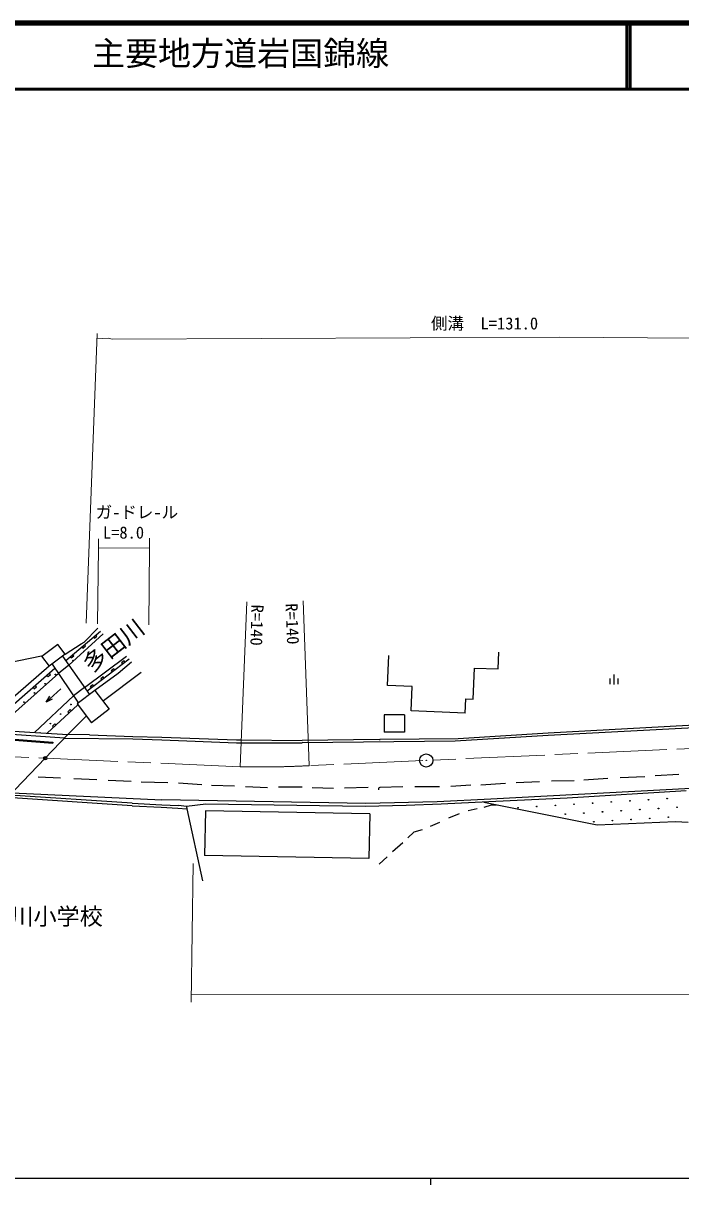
# Model space of a CAD drawing. Units: millimetres, scale not verified. Extents: x 40000 to 680000, y 20000 to 380000.
# Drawn here: x 206319 to 305912, y 204000 to 380000 of the extents above; entities that cross this region are included whole.
import ezdxf
from ezdxf.enums import TextEntityAlignment as Align

# ---------------------------------------------------------------- set-up
doc = ezdxf.new("R2010")
doc.units = ezdxf.units.MM
doc.header["$LTSCALE"] = 1000
doc.header["$PDMODE"] = 32
doc.header["$PDSIZE"] = 500
doc.linetypes.add('CHAIN', pattern=[18.5, 12, -1.5, 3.5, -1.5])
for name, color, linetype, lineweight in [('M-BGD', 7, 'Continuous', 25), ('M-BMK', 2, 'CHAIN', 13), ('M-BMK-SRVR', 3, 'Continuous', 25), ('M-STR-HTXT', 7, 'Continuous', 13), ('M-STR-STR1', 1, 'Continuous', 25), ('M-TTL', 2, 'Continuous', 140), ('M-TTL-BAND', 7, 'Continuous', 25), ('M-TTL-LINE', 7, 'Continuous', 50), ('S-TTL-TXT', 7, 'Continuous', 13)]:
    doc.layers.add(name, color=color, linetype=linetype, lineweight=lineweight)
doc.layers.add('M-OTRS', color=6, linetype='Continuous')
doc.styles.add('ＭＳ ゴシック', font='')
doc.styles.get('ＭＳ ゴシック').set_extended_font_data('MS Gothic')

# ---------------------------------------------------------------- blocks, each defined once
blk = doc.blocks.new('BUHIN2')
at = {"layer": 'M-BGD'}
for p, q in [((-443, -433), (-893, 346)), ((375, -650), (-375, 650)), ((596, 167), (146, 946))]:
    blk.add_line(p, q, dxfattribs=at)
blk = doc.blocks.new('BUHIN14')
at = {"layer": 'M-BGD'}
blk.add_lwpolyline([(-73, -239), (166, -312), (312, 166), (73, 239)], dxfattribs=at)
blk = doc.blocks.new('BUHIN15')
at = {"layer": 'M-BGD'}
blk.add_lwpolyline([(81, 237), (-156, 317), (-317, -156), (-81, -237)], dxfattribs=at)
blk = doc.blocks.new('BUHIN16')
at = {"layer": 'M-BGD'}
blk.add_lwpolyline([(85, 235), (-150, 320), (-320, -150), (-85, -235)], dxfattribs=at)
blk = doc.blocks.new('BUHIN17')
at = {"layer": 'M-BGD'}
blk.add_lwpolyline([(-95, -231), (136, -326), (326, 136), (95, 231)], dxfattribs=at)
blk = doc.blocks.new('BUHIN36')
at = {"layer": 'M-BMK-SRVR'}
blk.add_circle((0, 0), 30, dxfattribs=at)

msp = doc.modelspace()

# ---------------------------------------------------------------- linework, layer by layer
at = {"layer": 'M-BGD'}
for p, q in [((212751, 283449), (218015, 287894)), ((218408, 287486), (213244, 282745)), ((217640, 288326), (215530, 286216)), ((211553, 285872), (209147, 284031)), ((212676, 284404), (211553, 285872)), ((212676, 284404), (215106, 285962)), ((215106, 285962), (215530, 286216)), ((209095, 284099), (184164, 279104)), ((209095, 284099), (210270, 282563)), ((212676, 284404), (210270, 282563)), ((212290, 284108), (216369, 278279)), ((215614, 279358), (221964, 284099)), ((222369, 283662), (216023, 278773)), ((261503, 279674), (261689, 284187)), ((278268, 282152), (278373, 284694)), ((210270, 282563), (199320, 273092)), ((211119, 282238), (200576, 273012)), ((210686, 282881), (214669, 276979)), ((213244, 282745), (211635, 281475)), ((224166, 281644), (218493, 277326)), ((222726, 283168), (220694, 281475)), ((274458, 277580), (274653, 282301)), ((274653, 282301), (278268, 282152)), ((211635, 281475), (202011, 272920)), ((220694, 281475), (217177, 278882)), ((213921, 278088), (208041, 272535)), ((212007, 279131), (209771, 277131)), ((215614, 279358), (213921, 278088)), ((217170, 278892), (214505, 276853)), ((217177, 278882), (219340, 276056)), ((265213, 279520), (261503, 279674)), ((265060, 275802), (265213, 279520)), ((209951, 272412), (214598, 276733)), ((214505, 276853), (216675, 274017)), ((273272, 275463), (273361, 277625)), ((273359, 277625), (274458, 277580)), ((213058, 272214), (215882, 275054)), ((219340, 276056), (216675, 274017)), ((260996, 275209), (260996, 272585)), ((264044, 275209), (260996, 275209)), ((264044, 275209), (264044, 272585)), ((273272, 275463), (265060, 275802)), ((319416, 274278), (285803, 272415)), ((319416, 273855), (285803, 272077)), ((199218, 271803), (210788, 270913)), ((199229, 271953), (210800, 271063)), ((210800, 271063), (210788, 270913)), ((212570, 271665), (222896, 271569)), ((216376, 272161), (213058, 272214)), ((216376, 272161), (222896, 271907)), ((222896, 271907), (227298, 271823)), ((222896, 271569), (227298, 271399)), ((227298, 271823), (238644, 271399)), ((227298, 271399), (238644, 270976)), ((238644, 271399), (239321, 271399)), ((239321, 271399), (248550, 271315)), ((260234, 271484), (248550, 271315)), ((271748, 271230), (248550, 270976)), ((260234, 271484), (260403, 271484)), ((272172, 271569), (260403, 271484)), ((264044, 272585), (260996, 272585)), ((285803, 272077), (271748, 271230)), ((285803, 272415), (272172, 271569)), ((238644, 270976), (239236, 270976)), ((239236, 270976), (248550, 270976)), ((208587, 265811), (211974, 265642)), ((300450, 265811), (296725, 265642)), ((305615, 266150), (302059, 265981)), ((214006, 265557), (217477, 265388)), ((219170, 265303), (222642, 265134)), ((224166, 265049), (228230, 264965)), ((229838, 264880), (233394, 264626)), ((234834, 264541), (238305, 264457)), ((239998, 264372), (243300, 264203)), ((244994, 264287), (248550, 264287)), ((250074, 264203), (253291, 264118)), ((258540, 264203), (254984, 264118)), ((260318, 264203), (260149, 264118)), ((260149, 264118), (260149, 263864)), ((263790, 264287), (260318, 264203)), ((265652, 264372), (269378, 264372)), ((274119, 264541), (271071, 264372)), ((279368, 264795), (275643, 264541)), ((307478, 264033), (277167, 262425)), ((284533, 265049), (280977, 264880)), ((289782, 265219), (286311, 265134)), ((294862, 265557), (291222, 265303)), ((222811, 261409), (203929, 262679)), ((222811, 261832), (204290, 263013)), ((204619, 263401), (227298, 262340)), ((258202, 261747), (227298, 262340)), ((277167, 262425), (269039, 262001)), ((288682, 262594), (276828, 262001)), ((306716, 263695), (288682, 262594)), ((222811, 261832), (227298, 261578)), ((222811, 261409), (227214, 261239)), ((227214, 261239), (229754, 261070)), ((227298, 261578), (229838, 261493)), ((229754, 261070), (231108, 260985)), ((231024, 261324), (229838, 261493)), ((233987, 261663), (231024, 261324)), ((231024, 261324), (231108, 260985)), ((231108, 260985), (233479, 250063)), ((233902, 260647), (233786, 253874)), ((258794, 260223), (233902, 260647)), ((258117, 261324), (233987, 261663)), ((264298, 261493), (258117, 261324)), ((269039, 262001), (258202, 261747)), ((269632, 261663), (264298, 261493)), ((276828, 262001), (269632, 261663)), ((275050, 260985), (273696, 260647)), ((276085, 261964), (293254, 258530)), ((276151, 261239), (277252, 261578)), ((277252, 261578), (278014, 261578)), ((258794, 260223), (258678, 253450)), ((269378, 258869), (267938, 258276)), ((272341, 260223), (270732, 259546)), ((293254, 258530), (305107, 259038)), ((305107, 259038), (307054, 258953)), ((265483, 257429), (264552, 256583)), ((266753, 257768), (265483, 257429)), ((263790, 255821), (262266, 254466)), ((258678, 253450), (233786, 253874)), ((261419, 253704), (260234, 252603))]:
    msp.add_line(p, q, dxfattribs=at)
msp.add_lwpolyline([(210708, 277583), (209771, 277131), (210326, 278010)], dxfattribs=at)
for centre in [(213877, 283418), (209617, 279926), (211213, 281323), (208020, 278529), (206424, 277132), (213538, 276771), (211984, 275327), (210431, 273882), (301033, 262346), (303857, 262518), (281271, 261139), (284094, 261312), (286918, 261484), (289741, 261656), (292564, 261829), (294062, 260503), (295387, 262001), (296885, 260676), (298210, 262174), (299708, 260848), (302531, 261021), (305354, 261193), (288415, 260159), (291239, 260331), (292736, 259006), (295560, 259178), (298383, 259350), (301206, 259523), (304029, 259695)]:
    msp.add_circle(centre, 50, dxfattribs=at)
for centre, start, end in [((215497, 284786), 66.75902, 198.35037), ((208877, 272438), 55.84382, 116.83978)]:
    msp.add_arc(centre, 50, start, end, dxfattribs=at)
at = {"layer": 'M-BMK'}
for p, q in [((451665, 276564), (249650, 267505)), ((239152, 267335), (195523, 269271))]:
    msp.add_line(p, q, dxfattribs=at)
msp.add_arc((242136, 407303), 140000, 268.77875, 273.07669, dxfattribs=at)
at = {"layer": 'M-BMK-SRVR'}
msp.add_circle((267364, 268299), 1000, dxfattribs=at)
at = {"layer": 'M-OTRS'}
msp.add_point((209644, 268640), dxfattribs=at)
at = {"layer": 'M-STR-HTXT'}
for p, q in [((217506, 332985), (215868, 289095)), ((219170, 332275), (217477, 332190)), ((219763, 332105), (219170, 332275)), ((287496, 332444), (219763, 332105)), ((307562, 332275), (287496, 332444)), ((217731, 301879), (217731, 300440)), ((225436, 301964), (225436, 300525)), ((217731, 300440), (217564, 289020)), ((225436, 300525), (217731, 300440)), ((225436, 300525), (225364, 288819)), ((239152, 267335), (240168, 292312)), ((248719, 292481), (249650, 267505)), ((232040, 252688), (231772, 231689)), ((342614, 232876), (231786, 232791))]:
    msp.add_line(p, q, dxfattribs=at)
at = {"layer": 'M-STR-STR1'}
for p, q in [((199320, 273092), (213058, 272214)), ((212570, 271665), (198770, 272607)), ((213058, 272214), (203929, 262679))]:
    msp.add_line(p, q, dxfattribs=at)
at = {"layer": 'M-TTL'}
msp.add_line((680000, 380000), (40000, 380000), dxfattribs=at)
at = {"layer": 'M-TTL-BAND'}
for p, q in [((40000, 205000), (579000, 205000)), ((268000, 205000), (268000, 204000))]:
    msp.add_line(p, q, dxfattribs=at)
at = {"layer": 'M-TTL-LINE'}
for p, q in [((297750, 380000), (297750, 370000)), ((298250, 380000), (298250, 370000)), ((40000, 370000), (680000, 370000))]:
    msp.add_line(p, q, dxfattribs=at)

# ---------------------------------------------------------------- block references
at = {"rotation": 149.99986}
for name, p in [('BUHIN16', (217138, 287153)), ('BUHIN16', (215383, 285671)), ('BUHIN16', (213628, 284190)), ('BUHIN17', (221576, 283051)), ('BUHIN17', (219989, 281829)), ('BUHIN15', (210104, 281350)), ('BUHIN17', (218403, 280607)), ('BUHIN2', (295792, 280575)), ('BUHIN15', (207987, 279497)), ('BUHIN17', (216816, 279384)), ('BUHIN14', (213436, 275653)), ('BUHIN14', (211113, 273493)), ('BUHIN36', (267364, 268299))]:
    msp.add_blockref(name, p, dxfattribs=at)

# ---------------------------------------------------------------- texts
at = {"layer": 'M-BGD', "style": 'ＭＳ ゴシック'}
msp.add_text('多田川', height=2566, rotation=37.6, dxfattribs=at).set_placement((217072, 280844), align=Align.BOTTOM_LEFT)
msp.add_text('藤川小学校', height=2566, dxfattribs=at).set_placement((200879, 242610), align=Align.BOTTOM_LEFT)
at = {"layer": 'M-STR-HTXT', "style": 'ＭＳ ゴシック'}
for s, p in [('側溝\u3000L=131.0', (268078, 333050)), ('ガ-ドレ-ル', (217284, 304443)), ('L=8.0', (218385, 301361))]:
    msp.add_text(s, height=1833, dxfattribs=at).set_placement(p, align=Align.BOTTOM_LEFT)
for rotation, p in [(268.3, (240349, 291952)), (272.3, (245491, 292046))]:
    msp.add_text('R=140', height=1833, rotation=rotation, dxfattribs=at).set_placement(p, align=Align.BOTTOM_LEFT)
at = {"layer": 'S-TTL-TXT', "style": 'ＭＳ ゴシック'}
msp.add_text('主要地方道岩国錦線', height=3666, dxfattribs=at).set_placement((216734, 372500), align=Align.BOTTOM_LEFT)

doc.saveas('drawing.dxf')
